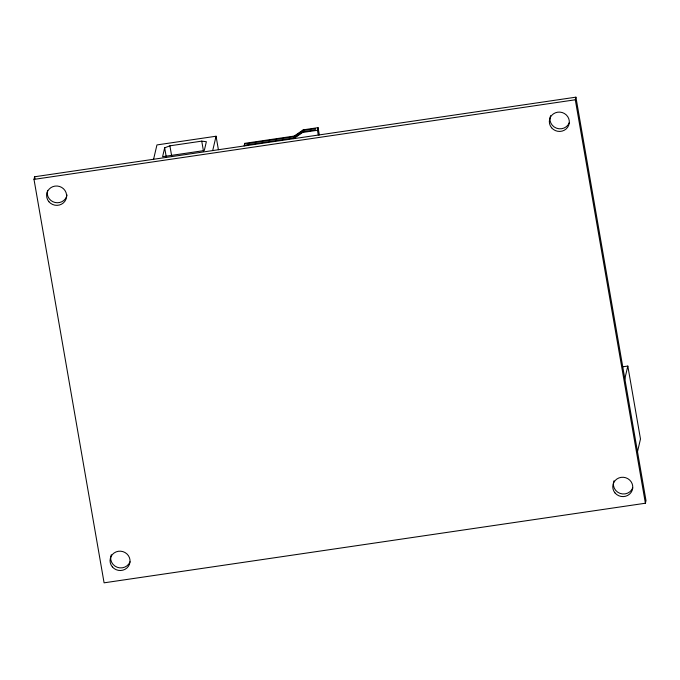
<?xml version="1.0" encoding="UTF-8"?>
<svg xmlns="http://www.w3.org/2000/svg" width="680" height="680" viewBox="0 0 680 680"><rect width="100%" height="100%" fill="white"/><g stroke="black" fill="none" stroke-linecap="round" stroke-linejoin="round"><path stroke-width="1.02" d="M34 179.375L34.612 176.766L575.909 97.172L646 500.625L645.388 503.234L104.091 582.828L34 179.375L575.297 99.781L575.909 97.172M153.578 159.273L156.944 144.925L216.061 136.23L218.399 149.685M164.67 147.84L162.596 156.689L204.289 150.552L206.363 141.712L201.739 141.134L169.906 145.817L164.67 147.84L166.294 157.207M212.695 150.578L216.061 136.23M244.128 145.962L244.74 143.352L294.227 136.068L303.263 129.838L318.07 127.661L319.337 134.938M293.769 138.023L246.746 144.933L247.052 143.642L294.075 136.722L303.11 130.483L315.452 128.673L315.146 129.982L302.804 131.793L293.769 138.023L293.615 138.669L302.651 132.447L317.458 130.271L318.07 127.661M294.075 136.722L294.227 136.068M302.651 132.447L302.804 131.793M303.11 130.483L303.263 129.838M624.546 380.001L627.818 366.07L622.565 366.834M637.449 451.945L640.483 439.008L627.818 366.07M575.297 99.781L645.388 503.234M317.458 130.271L318.291 135.056M244.74 143.352L245.098 145.409M201.739 141.134L203.541 151.538M169.906 145.817L171.717 156.221M34.612 176.766L34.969 178.84M67.073 194.981A10.03 9.664 13.2 0 1 54.986 202.47A10.03 9.664 13.2 0 1 47.583 190.34M130.042 561.765A10.03 9.664 13.2 0 1 117.172 567.256A10.03 9.664 13.2 0 1 111.291 554.71M632.757 487.849A10.03 9.664 13.2 0 1 619.888 493.331A10.03 9.664 13.2 0 1 614.006 480.794M569.321 122.681A10.03 9.664 13.2 0 1 556.452 128.171A10.03 9.664 13.2 0 1 550.571 115.626M48.901 201.722A10.03 9.664 13.2 0 0 65.994 199.206A10.03 9.664 13.2 0 0 54.953 186.107A10.03 9.664 13.2 0 0 48.901 201.722M551.616 127.806A10.03 9.664 13.2 0 0 568.71 125.29A10.03 9.664 13.2 0 0 557.668 112.192A10.03 9.664 13.2 0 0 551.616 127.806M615.052 492.975A10.03 9.664 13.2 0 0 632.145 490.458A10.03 9.664 13.2 0 0 621.104 477.36A10.03 9.664 13.2 0 0 615.052 492.975M112.344 566.89A10.03 9.664 13.2 0 0 129.43 564.375A10.03 9.664 13.2 0 0 118.396 551.276A10.03 9.664 13.2 0 0 112.344 566.89"/></g></svg>
